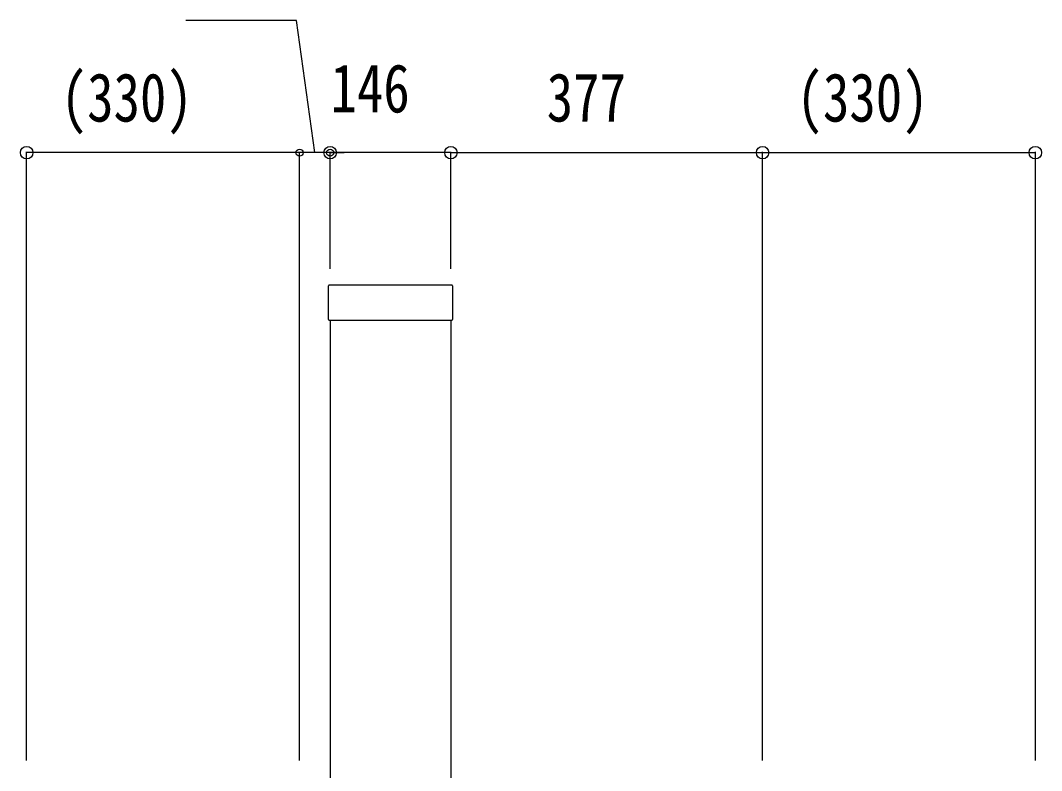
# Model space of a CAD drawing. Units: millimetres, scale not verified. Extents: x -4205 to 4205, y -2970 to 2970.
# Drawn here: x 1192 to 2427, y 377 to 1285 of the extents above; entities that cross this region are included whole.
import ezdxf
from ezdxf.enums import TextEntityAlignment as Align

# ---------------------------------------------------------------- set-up
doc = ezdxf.new("R2010")
doc.units = ezdxf.units.MM
doc.header["$LTSCALE"] = 16
doc.layers.add('0-3_YKK_A1', color=4, linetype='Continuous')
doc.layers.add('0-4_YKK_D', color=6, linetype='Continuous')
doc.styles.add('ＭＳ ゴシック', font='')
doc.styles.get('ＭＳ ゴシック').set_extended_font_data('MS Gothic')

msp = doc.modelspace()

# ---------------------------------------------------------------- linework, layer by layer
at = {"layer": '0-3_YKK_A1'}
for p, q in [((1565.02, 923), (1565.02, 964)), ((1566.02, 965), (1714.02, 965)), ((1715.02, 964), (1715.02, 923)), ((1714.02, 922), (1566.02, 922)), ((1713.02, 922), (1713.02, -1085))]:
    msp.add_line(p, q, dxfattribs=at)
msp.add_lwpolyline([(1567.02, 922), (1567.02, -1085), (1713.02, -1085)], dxfattribs=at)
for centre, start, end in [((1566.02, 964), 90, 180), ((1714.02, 964), 0, 90), ((1566.02, 923), 180, 270), ((1714.02, 923), 270, 0)]:
    msp.add_arc(centre, 1, start, end, dxfattribs=at)
at = {"layer": '0-4_YKK_D'}
for p, q in [((1199.92, 389.69), (1199.92, 1126)), ((1530.02, 1125), (1199.92, 1125)), ((1530.02, 1125), (1513.02, 1125)), ((1530.02, 984.29), (1530.02, 1126)), ((1530.02, 389.69), (1530.02, 1126)), ((1567.02, 1125), (1530.02, 1125)), ((1567.02, 1125), (1530.02, 1125)), ((1567.02, 984.29), (1567.02, 1126)), ((1567.02, 984.29), (1567.02, 1126)), ((1713.02, 1125), (1567.02, 1125)), ((1567.02, 1125), (1584.02, 1125)), ((1713.02, 984.29), (1713.02, 1126)), ((1713.02, 984.29), (1713.02, 1126)), ((1713.02, 1125), (2090.02, 1125)), ((2089.82, 389.69), (2089.82, 1126)), ((2089.82, 1125), (2419.92, 1125)), ((2090.02, 984.29), (2090.02, 1126)), ((2419.92, 389.69), (2419.92, 1126))]:
    msp.add_line(p, q, dxfattribs=at)
msp.add_lwpolyline([(1548.52, 1125), (1526.19, 1285), (1392.32, 1285)], dxfattribs=at)
for centre, radius in [((1199.92, 1125), 7.5), ((1530.02, 1125), 4.25), ((1567.02, 1125), 7.5), ((1567.02, 1125), 4.25), ((1713.02, 1125), 7.5), ((1713.02, 1125), 7.5), ((2090.02, 1125), 7.5), ((2419.92, 1125), 7.5)]:
    msp.add_circle(centre, radius, dxfattribs=at)

# ---------------------------------------------------------------- texts
at = {"layer": '0-4_YKK_D', "style": 'ＭＳ ゴシック', "width": 0.8}
for s, p in [('(330)', (1241.24, 1145)), ('146', (1567.49, 1156)), ('(330)', (2131.13, 1145)), ('377', (1828.99, 1145))]:
    msp.add_text(s, height=58.65, dxfattribs=at).set_placement(p, align=Align.BOTTOM_LEFT)

doc.saveas('drawing.dxf')
